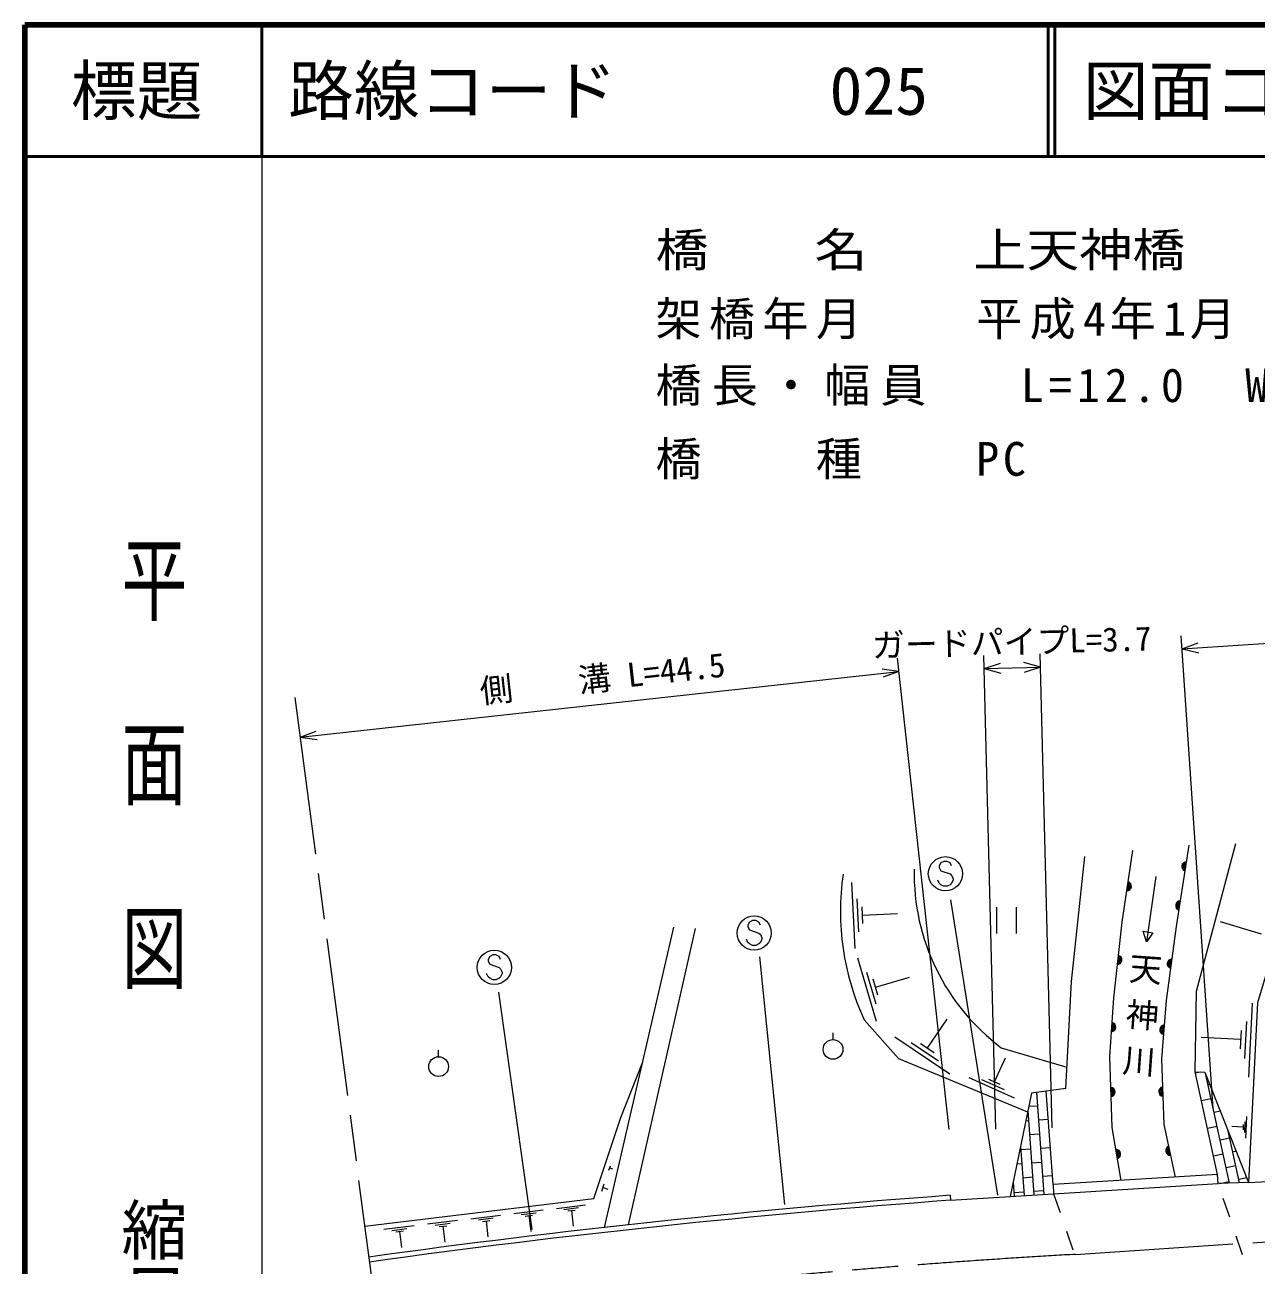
# Model space of a CAD drawing. Units: millimetres, scale not verified. Extents: x 40000 to 680000, y 20000 to 380000.
# Drawn here: x 40000 to 133556, y 285811 to 380000 of the extents above; entities that cross this region are included whole.
import ezdxf
from ezdxf.enums import TextEntityAlignment as Align

# ---------------------------------------------------------------- set-up
doc = ezdxf.new("R2010")
doc.units = ezdxf.units.MM
doc.header["$LTSCALE"] = 1000
doc.linetypes.add('CHAIN', pattern=[18.5, 12, -1.5, 3.5, -1.5])
for name, color, linetype, lineweight in [('M-BGD', 7, 'Continuous', 13), ('M-BMK', 2, 'CHAIN', 13), ('M-STR-HTXT', 7, 'Continuous', 13), ('M-STR-STR1', 1, 'Continuous', 13), ('M-STR-STRC', 7, 'Continuous', 13), ('M-TTL', 2, 'Continuous', 140), ('M-TTL-BAND', 7, 'Continuous', 13), ('M-TTL-LINE', 7, 'Continuous', 50)]:
    doc.layers.add(name, color=color, linetype=linetype, lineweight=lineweight)
doc.layers.add('M-TTL-TXT', color=7, linetype='Continuous')
doc.styles.add('@ＭＳ ゴシック', font='')
doc.styles.add('ＭＳ ゴシック', font='')
doc.styles.get('@ＭＳ ゴシック').set_extended_font_data('@MS Gothic')
doc.styles.get('ＭＳ ゴシック').set_extended_font_data('MS Gothic')

msp = doc.modelspace()

# ---------------------------------------------------------------- linework, layer by layer
at = {"layer": 'M-BGD'}
for p, q in [((103090, 309853), (102846, 314869)), ((125922, 315319), (125226, 310368)), ((103364, 311123), (103242, 313631)), ((103668, 311767), (103607, 313021)), ((113822, 312999), (113822, 310999)), ((115322, 312999), (115322, 310999)), ((103637, 312394), (106312, 312524)), ((133955, 310957), (130833, 311892)), ((84038, 288678), (89311, 311470)), ((90925, 311388), (85837, 288878)), ((125226, 310368), (124959, 311163)), ((124959, 311163), (125702, 311059)), ((125702, 311059), (125226, 310368)), ((104715, 304321), (103288, 309135)), ((104680, 305620), (103966, 308027)), ((104822, 306317), (104465, 307520)), ((104644, 306919), (107211, 307680)), ((133257, 305715), (132976, 300092)), ((108570, 302277), (110065, 304498)), ((132812, 304328), (132671, 301517)), ((101404, 302944), (101404, 303444)), ((132402, 303644), (132332, 302238)), ((110279, 300319), (106113, 303123)), ((109424, 301298), (107342, 302700)), ((109091, 301926), (108049, 302627)), ((132367, 302941), (129368, 303091)), ((71438, 301641), (71438, 302141)), ((113675, 299731), (114499, 301564)), ((114185, 302323), (119177, 300840)), ((128929, 300408), (129292, 300488)), ((115187, 298501), (111751, 300045)), ((114431, 299116), (112713, 299888)), ((114105, 299538), (113246, 299924)), ((131536, 292040), (129701, 300390)), ((129893, 299519), (130033, 299550)), ((116867, 298923), (117419, 291192)), ((118125, 291934), (117611, 299024)), ((116940, 297898), (116272, 297850)), ((129391, 298309), (130123, 298469)), ((116268, 296772), (116048, 296756)), ((116212, 297560), (116670, 291144)), ((117764, 296879), (117016, 296826)), ((130354, 297420), (130833, 297525)), ((132696, 296697), (132655, 295879)), ((132826, 297101), (132744, 295464)), ((117093, 295753), (116345, 295700)), ((129852, 296209), (130585, 296370)), ((132297, 292072), (131432, 296007)), ((132567, 296293), (131694, 296337)), ((132577, 296498), (132556, 296089)), ((115655, 294837), (115922, 291097)), ((130816, 295320), (131548, 295481)), ((116421, 294628), (115673, 294574)), ((117918, 294734), (117170, 294681)), ((130314, 294109), (131046, 294270)), ((131779, 294431), (132033, 294487)), ((84379, 293032), (84490, 293367)), ((84435, 293199), (84658, 293125)), ((115750, 293502), (115376, 293475)), ((117246, 293609), (116498, 293555)), ((131277, 293220), (132010, 293381)), ((115097, 292114), (115173, 291049)), ((116575, 292483), (115826, 292430)), ((118071, 292590), (117323, 292536)), ((130775, 292009), (131508, 292170)), ((132240, 292331), (132833, 292461)), ((83846, 291431), (84028, 291977)), ((83937, 291704), (84301, 291583)), ((110302, 291117), (110329, 290740)), ((110329, 290740), (118167, 291240)), ((115903, 291357), (115155, 291304)), ((117399, 291464), (116651, 291411)), ((80387, 290128), (82604, 290397)), ((80959, 290048), (82067, 290182)), ((70593, 288942), (72876, 289218)), ((73879, 289340), (76140, 289614)), ((74463, 289258), (75593, 289395)), ((74764, 289141), (75329, 289210)), ((75046, 289176), (75192, 287970)), ((77144, 289735), (79383, 290007)), ((77722, 289654), (78841, 289790)), ((78020, 289539), (78580, 289606)), ((78300, 289573), (78444, 288378)), ((81254, 289933), (81808, 290000)), ((81531, 289967), (81674, 288784)), ((67283, 288541), (69589, 288820)), ((67878, 288457), (69031, 288597)), ((68185, 288338), (68761, 288408)), ((68473, 288373), (68622, 287144)), ((71182, 288859), (72323, 288997)), ((71486, 288741), (72056, 288810)), ((71771, 288776), (71918, 287558))]:
    msp.add_line(p, q, dxfattribs=at)
for points in [[(128449, 317694), (127483, 311526), (126707, 305900), (126353, 301474), (126542, 296507), (127411, 292502)], [(128910, 300495), (129019, 306630), (131997, 317824)], [(119094, 299224), (119515, 307352), (120527, 316839)], [(123298, 292250), (122622, 296264), (122446, 301662), (122728, 306112), (123364, 311856), (124188, 317294)], [(103778, 304444), (106368, 301501), (116190, 297451)], [(65824, 288767), (83240, 290877), (85283, 297015), (86950, 301264)], [(130619, 292698), (128910, 300495), (129665, 300481), (132976, 292099), (130661, 292004)], [(119094, 299224), (116480, 298871), (114875, 291030)]]:
    msp.add_lwpolyline(points, dxfattribs=at)
msp.add_lwpolyline([(132976, 292099), (168297, 293938), (157459, 307666), (149290, 311597), (136578, 315482), (133659, 305735)], close=True, dxfattribs=at)
for centre in [(101404, 302194), (71438, 300891)]:
    msp.add_circle(centre, 750, dxfattribs=at)
for centre, radius, start, end in [((124120, 315563), 16553, 178.89372, 233.11689), ((128251, 316084), 354, 89.90341, 252.30859), ((128251, 316084), 283, 92.12745, 250.08455), ((128251, 316084), 212, 95.87378, 246.33822), ((128251, 316084), 142, 103.5855, 238.62649), ((128251, 316084), 100, 113.90317, 228.30883), ((121473, 312658), 19509, 171.60727, 204.90133), ((123722, 314583), 354, 270.18176, 72.58694), ((123722, 314583), 283, 272.4058, 70.3629), ((123722, 314583), 212, 276.15213, 66.61658), ((123722, 314583), 142, 283.86386, 58.90485), ((123722, 314583), 100, 294.18152, 48.58718), ((127788, 313120), 354, 89.90341, 252.30859), ((127788, 313120), 283, 92.12745, 250.08455), ((127788, 313120), 212, 95.87378, 246.33822), ((127788, 313120), 142, 103.5855, 238.62649), ((127788, 313120), 100, 113.90317, 228.30883), ((122992, 308990), 354, 272.48299, 74.88817), ((122992, 308990), 283, 274.70703, 72.66413), ((122992, 308990), 212, 278.45336, 68.91781), ((122992, 308990), 142, 286.16509, 61.20608), ((122992, 308990), 100, 296.48275, 50.88841), ((127149, 308706), 354, 90.93599, 253.34116), ((127149, 308706), 283, 93.16002, 251.11712), ((127149, 308706), 212, 96.90635, 247.3708), ((127149, 308706), 142, 104.61808, 239.65907), ((127149, 308706), 100, 114.93574, 229.34141), ((122533, 303890), 354, 275.16446, 77.56964), ((122533, 303890), 283, 277.3885, 75.3456), ((122533, 303890), 212, 281.13483, 71.59927), ((122533, 303890), 142, 288.84655, 63.88754), ((122533, 303890), 100, 299.16422, 53.56988), ((126584, 303683), 354, 94.2356, 256.64078), ((126584, 303683), 283, 96.45964, 254.41674), ((126584, 303683), 212, 100.20597, 250.67042), ((126584, 303683), 142, 107.9177, 242.95869), ((126584, 303683), 100, 118.23536, 232.64102), ((122480, 298961), 354, 280.67051, 83.07569), ((122480, 298961), 283, 282.89455, 80.85165), ((122480, 298961), 212, 286.64088, 77.10533), ((122480, 298961), 142, 294.35261, 69.3936), ((122480, 298961), 100, 304.67027, 59.07594), ((126502, 298992), 354, 100.96872, 263.3739), ((126502, 298992), 283, 103.19276, 261.14986), ((126502, 298992), 212, 106.93909, 257.40354), ((126502, 298992), 142, 114.65082, 249.69181), ((126502, 298992), 100, 124.96848, 239.37414), ((127030, 294516), 354, 111.05092, 273.4561), ((122906, 294248), 354, 288.35258, 90.75776), ((122906, 294248), 283, 290.57662, 88.53372), ((122906, 294248), 212, 294.32295, 84.78739), ((122906, 294248), 142, 302.03468, 77.07566), ((122906, 294248), 100, 312.35234, 66.758), ((127030, 294516), 283, 113.27496, 271.23206), ((127030, 294516), 212, 117.02128, 267.48573), ((127030, 294516), 142, 124.73301, 259.774), ((127030, 294516), 100, 135.05068, 249.45634), ((160443, -391543), 684499, 94.20083, 97.9196), ((160443, -391543), 684121, 94.20083, 97.9196)]:
    msp.add_arc(centre, radius, start, end, dxfattribs=at)
at = {"layer": 'M-BMK'}
for p, q in [((60526, 328930), (66702, 282111)), ((119819, 286633), (166224, 289694))]:
    msp.add_line(p, q, dxfattribs=at)
msp.add_arc((154648, -327787), 615406, 93.2444, 98.13178, dxfattribs=at)
at = {"layer": 'M-STR-HTXT'}
for p, q in [((127927, 332608), (165899, 335169)), ((130282, 297687), (127859, 333605)), ((127927, 332608), (129149, 333066)), ((127927, 332608), (129199, 332318)), ((110235, 296110), (106306, 331895)), ((113769, 296131), (112868, 332120)), ((117166, 331227), (115907, 331571)), ((118042, 296238), (117140, 332227)), ((60925, 325907), (106415, 330901)), ((106415, 330901), (105139, 331076)), ((106415, 330901), (105207, 330454)), ((112893, 331120), (114133, 331526)), ((112893, 331120), (117166, 331227)), ((112893, 331120), (114152, 330777)), ((117166, 331227), (115925, 330821)), ((60925, 325907), (62133, 326354)), ((60925, 325907), (62201, 325733))]:
    msp.add_line(p, q, dxfattribs=at)
at = {"layer": 'M-STR-STR1'}
for p, q in [((118167, 291240), (118657, 289822)), ((131542, 289446), (131053, 290864)), ((119147, 288404), (119637, 286987)), ((132518, 286609), (132030, 288027))]:
    msp.add_line(p, q, dxfattribs=at)
msp.add_lwpolyline([(118167, 291240), (130661, 292004), (130619, 292698), (118125, 291934)], close=True, dxfattribs=at)
at = {"layer": 'M-STR-STRC'}
for p, q in [((109828, 316478), (109592, 316360)), ((110065, 316478), (109828, 316478)), ((110301, 316360), (110065, 316478)), ((109592, 316360), (109474, 316124)), ((109474, 316124), (109474, 316005)), ((109474, 316005), (109592, 315769)), ((109592, 315769), (110301, 315533)), ((110419, 316124), (110301, 316360)), ((110301, 315533), (110419, 315414)), ((109474, 314824), (109356, 315060)), ((109592, 314705), (109474, 314824)), ((109828, 314587), (109592, 314705)), ((110301, 314705), (110065, 314587)), ((110419, 314824), (110301, 314705)), ((110419, 315414), (110537, 315178)), ((110537, 315060), (110419, 314824)), ((110537, 315178), (110537, 315060)), ((110065, 314587), (109828, 314587)), ((110341, 313559), (113895, 291133)), ((95063, 311859), (94944, 311623)), ((95299, 311977), (95063, 311859)), ((95535, 311977), (95299, 311977)), ((95772, 311859), (95535, 311977)), ((95890, 311623), (95772, 311859)), ((94944, 311623), (94944, 311504)), ((94944, 311504), (95063, 311268)), ((95063, 311268), (95772, 311032)), ((95772, 311032), (95890, 310913)), ((95890, 310913), (96008, 310677)), ((94944, 310323), (94826, 310559)), ((95063, 310204), (94944, 310323)), ((95299, 310086), (95063, 310204)), ((95535, 310086), (95299, 310086)), ((95772, 310204), (95535, 310086)), ((95890, 310323), (95772, 310204)), ((96008, 310559), (95890, 310323)), ((96008, 310677), (96008, 310559)), ((75322, 309253), (75203, 309017)), ((75203, 309017), (75203, 308899)), ((75558, 309371), (75322, 309253)), ((75794, 309371), (75558, 309371)), ((76031, 309253), (75794, 309371)), ((76149, 309017), (76031, 309253)), ((95812, 309216), (97707, 290422)), ((75203, 308899), (75322, 308662)), ((75322, 308662), (76031, 308426)), ((76031, 308426), (76149, 308308)), ((76149, 308308), (76267, 308071)), ((76267, 308071), (76267, 307953)), ((75203, 307717), (75085, 307953)), ((75322, 307599), (75203, 307717)), ((75558, 307480), (75322, 307599)), ((75794, 307480), (75558, 307480)), ((76031, 307599), (75794, 307480)), ((76149, 307717), (76031, 307599)), ((76267, 307953), (76149, 307717)), ((75992, 306531), (78519, 288527))]:
    msp.add_line(p, q, dxfattribs=at)
for centre in [(109946, 315533), (95417, 311032), (75676, 308426)]:
    msp.add_circle(centre, 1300, dxfattribs=at)
at = {"layer": 'M-TTL'}
for p, q in [((40000, 380000), (40000, 20000)), ((680000, 380000), (40000, 380000))]:
    msp.add_line(p, q, dxfattribs=at)
at = {"layer": 'M-TTL-BAND'}
msp.add_line((58000, 370000), (58000, 20000), dxfattribs=at)
at = {"layer": 'M-TTL-LINE'}
for p, q in [((58000, 380000), (58000, 370000)), ((117750, 380000), (117750, 370000)), ((118250, 380000), (118250, 370000)), ((40000, 370000), (680000, 370000))]:
    msp.add_line(p, q, dxfattribs=at)

# ---------------------------------------------------------------- texts
at = {"layer": 'M-BGD', "style": '@ＭＳ ゴシック'}
for s, p in [('天', (123671, 308426)), ('神', (123417, 304935)), ('川', (123163, 301445))]:
    msp.add_text(s, height=1833, rotation=265.84, dxfattribs=at).set_placement(p, align=Align.BOTTOM_CENTER)
at = {"layer": 'M-STR-HTXT', "style": 'ＭＳ ゴシック', "width": 1.15}
msp.add_text('橋\u3000\u3000名\u3000\u3000上天神橋', height=2566, dxfattribs=at).set_placement((87921, 360860), align=Align.BOTTOM_LEFT)
at = {"layer": 'M-STR-HTXT', "style": 'ＭＳ ゴシック'}
for s, rotation, p in [('ガードパイプL=3.7', 1.435, (115017, 331674)), ('側\u3000\u3000溝 L=44.5', 6.265, (84049, 328949))]:
    msp.add_text(s, height=1833, rotation=rotation, dxfattribs=at).set_placement(p, align=Align.BOTTOM_CENTER)
at = {"layer": 'M-STR-HTXT', "char_height": 2566, "attachment_point": 7, "style": 'ＭＳ ゴシック'}
for s, insert in [('\\T1.16;架橋年月\u3000\u3000平成4年1月', (87921, 356092)), ('\\T1.22;橋長・幅員\u3000\\~L=12.0\u3000W=(11.5)6.5', (87921, 350668)), ('\\T1.16;橋\u3000\u3000種\u3000\u3000PC', (87921, 345477))]:
    msp.add_mtext(s, dxfattribs=dict(at, insert=insert))
at = {"layer": 'M-TTL-BAND', "style": '@ＭＳ ゴシック', "width": 1.4}
msp.add_text('平  面  図', height=3666, rotation=270, dxfattribs=at).set_placement((49777, 306475), align=Align.MIDDLE_RIGHT)
at = {"layer": 'M-TTL-BAND', "style": '@ＭＳ ゴシック'}
msp.add_text('縮尺千分の一', height=3666, rotation=270, dxfattribs=at).set_placement((49777, 261030), align=Align.MIDDLE_RIGHT)
at = {"layer": 'M-TTL-TXT', "style": 'ＭＳ ゴシック'}
msp.add_text('標題', height=3666, dxfattribs=at).set_placement((48500, 375000), align=Align.MIDDLE_CENTER)
for s, p in [('路線コード', (60000, 375000)), ('025', (101142, 375000)), ('図面コード', (120380, 375000))]:
    msp.add_text(s, height=3666, dxfattribs=at).set_placement(p, align=Align.MIDDLE_LEFT)

doc.saveas('drawing.dxf')
